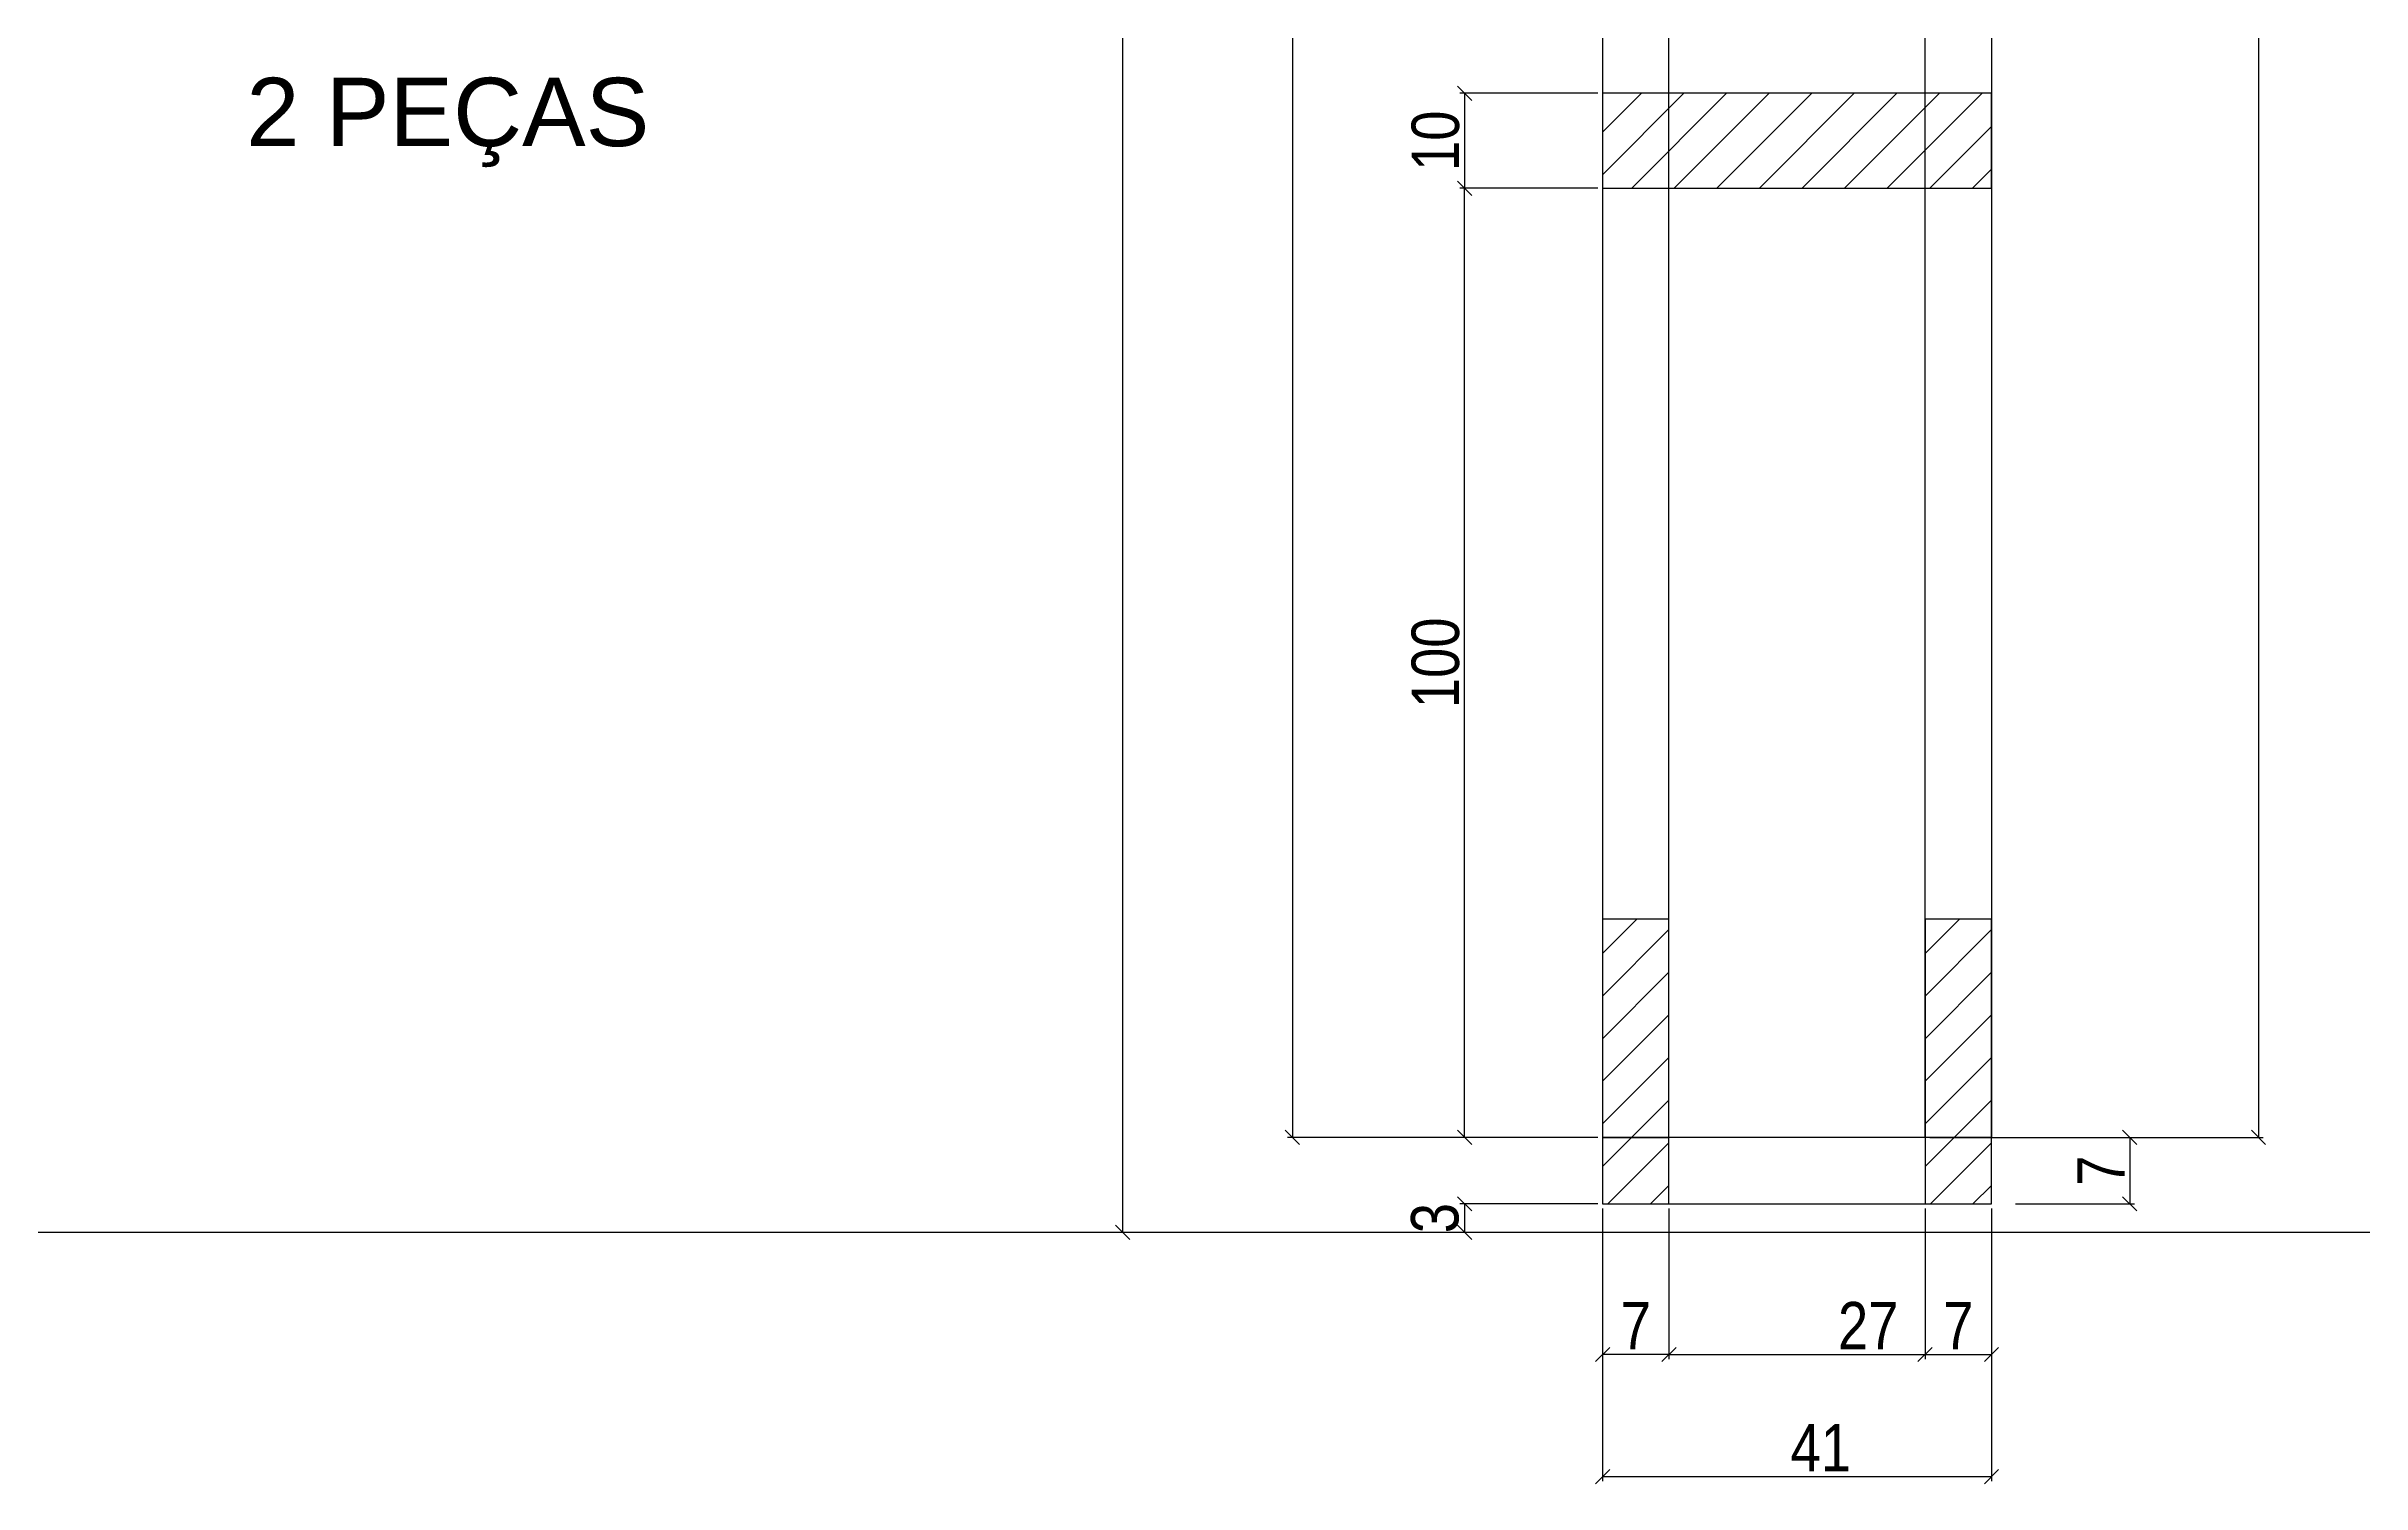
# Model space of a CAD drawing. Extents: x 15230 to 29563, y 3128 to 7338.
# Drawn here: x 17612.5 to 18100.7, y 4720.4 to 5023.3 of the extents above; entities that cross this region are included whole.
import ezdxf

# ---------------------------------------------------------------- set-up
doc = ezdxf.new("R2010")
doc.units = 0
for name, color, linetype in [('COTA', 241, 'Continuous'), ('TIRAS REESCORAMENTO', 252, 'Continuous'), ('VIGAS', 3, 'Continuous')]:
    doc.layers.add(name, color=color, linetype=linetype)
doc.styles.add('COTA TECNICA 2X', font='techl___.ttf', dxfattribs={"height": 10})
doc.styles.add('R80-50', font='arial.ttf', dxfattribs={"height": 10})
doc.dimstyles.new('SECAO', dxfattribs={"dimscale": 0.333333, "dimtxt": 5, "dimasz": 9, "dimexe": 3, "dimexo": 3, "dimgap": 3, "dimtad": 1, "dimdec": 1, "dimlfac": 0.5, "dimzin": 12, "dimdsep": 46, "dimtxsty": 'COTA TECNICA 2X', "dimblk1": 'OBLIQUE', "dimblk2": 'OBLIQUE', "dimsah": 1, "dimcen": 0.9, "dimclrd": 4, "dimclre": 4, "dimclrt": 240, "dimadec": 1, "dimazin": 3, "dimtfac": 1, "dimtdec": 1, "dimtmove": 0, "dimatfit": 3, "dimfxl": 1, "dimtolj": 1, "dimtzin": 12, "dimarcsym": 0})

# ---------------------------------------------------------------- blocks, each defined once
blk = doc.blocks.new('_Oblique')
at = {"color": 0, "linetype": 'ByBlock', "lineweight": -2}
blk.add_line((-0.5, -0.5), (0.5, 0.5), dxfattribs=at)
blk = doc.blocks.new('*D64')
at = {"layer": 'COTA', "color": 4, "lineweight": -2, "transparency": 16777216}
for p, q in [((17939.66, 5339.48), (17874.25, 5339.48)), ((17875.25, 5339.48), (17875.25, 4793.39)), ((17939.66, 4793.39), (17874.25, 4793.39))]:
    blk.add_line(p, q, dxfattribs=at)
at = {"layer": 'DEFPOINTS', "color": 0, "transparency": 16777216}
for p in [(17940.66, 5339.48), (17875.25, 4793.39), (17940.66, 4793.39)]:
    blk.add_point(p, dxfattribs=at)
at = {"layer": 'COTA', "color": 4, "lineweight": -2, "transparency": 16777216, "xscale": 3, "yscale": 3, "zscale": 3}
for p, rotation in [((17875.25, 5339.48), 90), ((17875.25, 4793.39), 270)]:
    blk.add_blockref('_Oblique', p, dxfattribs=dict(at, rotation=rotation))
at = {"layer": 'COTA', "color": 240, "transparency": 16777216, "insert": (17869.04, 5066.44), "char_height": 10, "attachment_point": 5, "rotation": 90, "style": 'COTA TECNICA 2X'}
blk.add_mtext('\\A1;273', dxfattribs=at)
blk = doc.blocks.new('*D65')
at = {"layer": 'COTA', "color": 4, "lineweight": -2, "transparency": 16777216}
for p, q in [((17940.66, 4778.39), (17940.66, 4720.93)), ((18022.66, 4778.39), (18022.66, 4720.93)), ((17940.66, 4721.93), (18022.66, 4721.93))]:
    blk.add_line(p, q, dxfattribs=at)
at = {"layer": 'DEFPOINTS', "color": 0, "transparency": 16777216}
for p in [(17940.66, 4779.39), (18022.66, 4779.39), (18022.66, 4721.93)]:
    blk.add_point(p, dxfattribs=at)
at = {"layer": 'COTA', "color": 4, "lineweight": -2, "transparency": 16777216, "xscale": 3, "yscale": 3, "zscale": 3, "rotation": 180}
blk.add_blockref('_Oblique', (17940.66, 4721.93), dxfattribs=at)
at = {"layer": 'COTA', "color": 4, "lineweight": -2, "transparency": 16777216, "xscale": 3, "yscale": 3, "zscale": 3}
blk.add_blockref('_Oblique', (18022.66, 4721.93), dxfattribs=at)
at = {"layer": 'COTA', "color": 240, "transparency": 16777216, "insert": (17986.66, 4728.01), "char_height": 10, "attachment_point": 5, "style": 'COTA TECNICA 2X'}
blk.add_mtext('\\A1;41', dxfattribs=at)
blk = doc.blocks.new('*D66')
at = {"layer": 'COTA', "color": 4, "lineweight": -2, "transparency": 16777216}
for p, q in [((17954.66, 4778.39), (17954.66, 4746.65)), ((18008.66, 4778.39), (18008.66, 4746.65)), ((17954.66, 4747.65), (18008.66, 4747.65))]:
    blk.add_line(p, q, dxfattribs=at)
at = {"layer": 'DEFPOINTS', "color": 0, "transparency": 16777216}
for p in [(17954.66, 4779.39), (18008.66, 4779.39), (18008.66, 4747.65)]:
    blk.add_point(p, dxfattribs=at)
at = {"layer": 'COTA', "color": 4, "lineweight": -2, "transparency": 16777216, "xscale": 3, "yscale": 3, "zscale": 3, "rotation": 180}
blk.add_blockref('_Oblique', (17954.66, 4747.65), dxfattribs=at)
at = {"layer": 'COTA', "color": 4, "lineweight": -2, "transparency": 16777216, "xscale": 3, "yscale": 3, "zscale": 3}
blk.add_blockref('_Oblique', (18008.66, 4747.65), dxfattribs=at)
at = {"layer": 'COTA', "color": 240, "transparency": 16777216, "insert": (17996.66, 4753.72), "char_height": 10, "attachment_point": 5, "style": 'COTA TECNICA 2X'}
blk.add_mtext('\\A1;27', dxfattribs=at)
blk = doc.blocks.new('*D67')
at = {"layer": 'COTA', "color": 4, "lineweight": -2, "transparency": 16777216}
blk.add_line((18008.66, 4747.65), (18022.66, 4747.65), dxfattribs=at)
at = {"layer": 'DEFPOINTS', "color": 0, "transparency": 16777216}
for p in [(18008.66, 4747.65), (18022.66, 4747.65), (18022.66, 4747.65)]:
    blk.add_point(p, dxfattribs=at)
at = {"layer": 'COTA', "color": 4, "lineweight": -2, "transparency": 16777216, "xscale": 3, "yscale": 3, "zscale": 3, "rotation": 180}
blk.add_blockref('_Oblique', (18008.66, 4747.65), dxfattribs=at)
at = {"layer": 'COTA', "color": 4, "lineweight": -2, "transparency": 16777216, "xscale": 3, "yscale": 3, "zscale": 3}
blk.add_blockref('_Oblique', (18022.66, 4747.65), dxfattribs=at)
at = {"layer": 'COTA', "color": 240, "transparency": 16777216, "insert": (18015.66, 4753.72), "char_height": 10, "attachment_point": 5, "style": 'COTA TECNICA 2X'}
blk.add_mtext('\\A1;7', dxfattribs=at)
blk = doc.blocks.new('*D68')
at = {"layer": 'COTA', "color": 4, "lineweight": -2, "transparency": 16777216}
blk.add_line((17954.66, 4747.65), (17940.66, 4747.65), dxfattribs=at)
at = {"layer": 'DEFPOINTS', "color": 0, "transparency": 16777216}
for p in [(17940.66, 4747.65), (17940.66, 4747.65), (17954.66, 4747.65)]:
    blk.add_point(p, dxfattribs=at)
at = {"layer": 'COTA', "color": 4, "lineweight": -2, "transparency": 16777216, "xscale": 3, "yscale": 3, "zscale": 3, "rotation": 180}
blk.add_blockref('_Oblique', (17940.66, 4747.65), dxfattribs=at)
at = {"layer": 'COTA', "color": 4, "lineweight": -2, "transparency": 16777216, "xscale": 3, "yscale": 3, "zscale": 3}
blk.add_blockref('_Oblique', (17954.66, 4747.65), dxfattribs=at)
at = {"layer": 'COTA', "color": 240, "transparency": 16777216, "insert": (17947.66, 4753.72), "char_height": 10, "attachment_point": 5, "style": 'COTA TECNICA 2X'}
blk.add_mtext('\\A1;7', dxfattribs=at)
blk = doc.blocks.new('*D69')
at = {"layer": 'COTA', "color": 4, "lineweight": -2, "transparency": 16777216}
for p, q in [((17939.66, 5013.41), (17910.56, 5013.41)), ((17911.56, 5013.41), (17911.56, 4993.41)), ((17939.66, 4993.41), (17910.56, 4993.41))]:
    blk.add_line(p, q, dxfattribs=at)
at = {"layer": 'DEFPOINTS', "color": 0, "transparency": 16777216}
for p in [(17940.66, 5013.41), (17911.56, 4993.41), (17940.66, 4993.41)]:
    blk.add_point(p, dxfattribs=at)
at = {"layer": 'COTA', "color": 4, "lineweight": -2, "transparency": 16777216, "xscale": 3, "yscale": 3, "zscale": 3}
for p, rotation in [((17911.56, 5013.41), 90), ((17911.56, 4993.41), 270)]:
    blk.add_blockref('_Oblique', p, dxfattribs=dict(at, rotation=rotation))
at = {"layer": 'COTA', "color": 240, "transparency": 16777216, "insert": (17905.46, 5003.41), "char_height": 10, "attachment_point": 5, "rotation": 90, "style": 'COTA TECNICA 2X'}
blk.add_mtext('\\A1;10', dxfattribs=at)
blk = doc.blocks.new('*D72')
at = {"layer": 'COTA', "color": 4, "lineweight": -2, "transparency": 16777216}
for p, q in [((17953.66, 5345.48), (17838.46, 5345.48)), ((17839.46, 5345.48), (17839.46, 4773.39)), ((17939.66, 4773.39), (17838.46, 4773.39))]:
    blk.add_line(p, q, dxfattribs=at)
at = {"layer": 'DEFPOINTS', "color": 0, "transparency": 16777216}
for p in [(17954.66, 5345.48), (17839.46, 4773.39), (17940.66, 4773.39)]:
    blk.add_point(p, dxfattribs=at)
at = {"layer": 'COTA', "color": 4, "lineweight": -2, "transparency": 16777216, "xscale": 3, "yscale": 3, "zscale": 3}
for p, rotation in [((17839.46, 5345.48), 90), ((17839.46, 4773.39), 270)]:
    blk.add_blockref('_Oblique', p, dxfattribs=dict(at, rotation=rotation))
at = {"layer": 'COTA', "color": 240, "transparency": 16777216, "insert": (17833.34, 5059.44), "char_height": 10, "attachment_point": 5, "rotation": 90, "style": 'COTA TECNICA 2X'}
blk.add_mtext('\\A1;286', dxfattribs=at)
blk = doc.blocks.new('*D73')
at = {"layer": 'COTA', "color": 4, "lineweight": -2, "transparency": 16777216}
for p, q in [((17939.66, 4779.39), (17910.56, 4779.39)), ((17911.56, 4779.39), (17911.56, 4773.39)), ((17939.66, 4773.39), (17910.56, 4773.39))]:
    blk.add_line(p, q, dxfattribs=at)
at = {"layer": 'DEFPOINTS', "color": 0, "transparency": 16777216}
for p in [(17940.66, 4779.39), (17911.56, 4773.39), (17940.66, 4773.39)]:
    blk.add_point(p, dxfattribs=at)
at = {"layer": 'COTA', "color": 4, "lineweight": -2, "transparency": 16777216, "xscale": 3, "yscale": 3, "zscale": 3}
for p, rotation in [((17911.56, 4779.39), 90), ((17911.56, 4773.39), 270)]:
    blk.add_blockref('_Oblique', p, dxfattribs=dict(at, rotation=rotation))
at = {"layer": 'COTA', "color": 240, "transparency": 16777216, "insert": (17905.34, 4776.39), "char_height": 10, "attachment_point": 5, "rotation": 90, "style": 'COTA TECNICA 2X'}
blk.add_mtext('\\A1;3', dxfattribs=at)
blk = doc.blocks.new('*D76')
at = {"layer": 'COTA', "color": 4, "lineweight": -2, "transparency": 16777216}
for p, q in [((17939.66, 4993.41), (17910.56, 4993.41)), ((17911.56, 4793.39), (17911.56, 4993.41)), ((17938.66, 4793.39), (17910.56, 4793.39))]:
    blk.add_line(p, q, dxfattribs=at)
at = {"layer": 'DEFPOINTS', "color": 0, "transparency": 16777216}
for p in [(17911.56, 4993.41), (17940.66, 4993.41), (17939.66, 4793.39)]:
    blk.add_point(p, dxfattribs=at)
at = {"layer": 'COTA', "color": 4, "lineweight": -2, "transparency": 16777216, "xscale": 3, "yscale": 3, "zscale": 3}
for p, rotation in [((17911.56, 4993.41), 90), ((17911.56, 4793.39), 270)]:
    blk.add_blockref('_Oblique', p, dxfattribs=dict(at, rotation=rotation))
at = {"layer": 'COTA', "color": 240, "transparency": 16777216, "insert": (17905.46, 4893.4), "char_height": 10, "attachment_point": 5, "rotation": 90, "style": 'COTA TECNICA 2X'}
blk.add_mtext('\\A1;100', dxfattribs=at)
blk = doc.blocks.new('*D78')
at = {"layer": 'COTA', "color": 4, "lineweight": -2, "transparency": 16777216}
for p, q in [((18024.66, 5311.36), (18079.96, 5311.36)), ((18078.96, 5311.36), (18078.96, 4793.39)), ((18024.66, 4793.39), (18079.96, 4793.39))]:
    blk.add_line(p, q, dxfattribs=at)
at = {"layer": 'DEFPOINTS', "color": 0, "transparency": 16777216}
for p in [(18023.66, 5311.36), (18023.66, 4793.39), (18078.96, 4793.39)]:
    blk.add_point(p, dxfattribs=at)
at = {"layer": 'COTA', "color": 4, "lineweight": -2, "transparency": 16777216, "xscale": 3, "yscale": 3, "zscale": 3}
for p, rotation in [((18078.96, 5311.36), 90), ((18078.96, 4793.39), 270)]:
    blk.add_blockref('_Oblique', p, dxfattribs=dict(at, rotation=rotation))
at = {"layer": 'COTA', "color": 240, "transparency": 16777216, "insert": (18072.82, 5052.37), "char_height": 10, "attachment_point": 5, "rotation": 90, "style": 'COTA TECNICA 2X'}
blk.add_mtext('\\A1;259', dxfattribs=at)
blk = doc.blocks.new('*D79')
at = {"layer": 'COTA', "color": 4, "lineweight": -2, "transparency": 16777216}
for p, q in [((18009.66, 4793.39), (18052.81, 4793.39)), ((18051.81, 4793.39), (18051.81, 4779.39)), ((18027.72, 4779.39), (18052.81, 4779.39))]:
    blk.add_line(p, q, dxfattribs=at)
at = {"layer": 'DEFPOINTS', "color": 0, "transparency": 16777216}
for p in [(18008.66, 4793.39), (18026.72, 4779.39), (18051.81, 4779.39)]:
    blk.add_point(p, dxfattribs=at)
at = {"layer": 'COTA', "color": 4, "lineweight": -2, "transparency": 16777216, "xscale": 3, "yscale": 3, "zscale": 3}
for p, rotation in [((18051.81, 4793.39), 90), ((18051.81, 4779.39), 270)]:
    blk.add_blockref('_Oblique', p, dxfattribs=dict(at, rotation=rotation))
at = {"layer": 'COTA', "color": 240, "transparency": 16777216, "insert": (18045.74, 4786.39), "char_height": 10, "attachment_point": 5, "rotation": 90, "style": 'COTA TECNICA 2X'}
blk.add_mtext('\\A1;7', dxfattribs=at)

msp = doc.modelspace()

# ---------------------------------------------------------------- hatches: boundary and pattern name
at = {"layer": 'COTA'}
h = msp.add_hatch(dxfattribs=at)
h.set_pattern_fill('ANSI31', color=256, scale=2, style=0)
h.set_pattern_definition([(45, (-5641.19, -193107.891), (-4.49012806, 4.49012806), [])])
h.paths.add_polyline_path([(18022.66, 4993.41), (18022.66, 5013.41), (17940.66, 5013.41), (17940.66, 4993.41)])
h = msp.add_hatch(dxfattribs=at)
h.set_pattern_fill('ANSI31', color=256, scale=2, style=0)
h.set_pattern_definition([(45, (-1903.5565, -1029.802), (-4.490128, 4.490128), [])])
h.paths.add_polyline_path([(17940.66, 4779.39), (17954.66, 4779.39), (17954.66, 4839.39), (17940.66, 4839.39)])
h = msp.add_hatch(dxfattribs=at)
h.set_pattern_fill('ANSI31', color=256, scale=2, style=0)
h.set_pattern_definition([(45, (-1835.5565, -1029.802), (-4.490128, 4.490128), [])])
h.paths.add_polyline_path([(18008.66, 4779.39), (18022.66, 4779.39), (18022.66, 4839.39), (18008.66, 4839.39)])

# ---------------------------------------------------------------- linework, layer by layer
at = {"linetype": 'Continuous'}
for points in [[(17940.66, 4793.39), (17954.66, 4793.39), (17954.66, 5339.48), (17940.66, 5339.48)], [(17940.66, 4779.39), (17954.66, 4779.39), (17954.66, 4839.39), (17940.66, 4839.39)], [(18008.66, 4779.39), (18022.66, 4779.39), (18022.66, 4839.39), (18008.66, 4839.39)]]:
    msp.add_lwpolyline(points, close=True, dxfattribs=at)
for points in [[(18008.66, 5194.43), (18008.66, 5311.36), (18022.66, 5311.36), (18022.66, 4793.39), (18008.66, 4793.39), (18008.66, 5194.43)], [(17940.66, 4993.41), (18022.66, 4993.41), (18022.66, 5013.41), (17940.66, 5013.41), (17940.66, 4993.41)], [(17962.66, 4779.39), (18022.66, 4779.39), (18022.66, 4793.39), (17940.66, 4793.39), (17940.66, 4779.39), (17962.66, 4779.39)]]:
    msp.add_lwpolyline(points, dxfattribs=at)
at = {"layer": 'TIRAS REESCORAMENTO', "linetype": 'ByBlock'}
msp.add_line((18208.99, 4773.39), (17584.71, 4773.39), dxfattribs=at)

# ---------------------------------------------------------------- texts
at = {"layer": 'VIGAS', "color": 7, "insert": (17654.7, 5016.68), "char_height": 14.4, "attachment_point": 1, "style": 'R80-50'}
msp.add_mtext_dynamic_manual_height_columns('2 PEÇAS', width=162.221, gutter_width=50, heights=[0], dxfattribs=at)

# ---------------------------------------------------------------- dimensions: what is measured, and where the dimension line sits
at = {"layer": 'COTA', "color": 3}
for base, p1, p2, picture, middle in [((17839.46, 4773.39), (17954.66, 5345.48), (17940.66, 4773.39), '*D72', (17833.34, 5059.44)), ((17875.25, 4793.39), (17940.66, 5339.48), (17940.66, 4793.39), '*D64', (17869.04, 5066.44)), ((18078.96, 4793.39), (18023.66, 5311.36), (18023.66, 4793.39), '*D78', (18072.82, 5052.37)), ((17911.56, 4993.41), (17940.66, 5013.41), (17940.66, 4993.41), '*D69', (17905.46, 5003.41)), ((17911.56, 4993.41), (17939.66, 4793.39), (17940.66, 4993.41), '*D76', (17905.46, 4893.4)), ((18051.81, 4779.39), (18008.66, 4793.39), (18026.72, 4779.39), '*D79', (18045.74, 4786.39))]:
    dim = msp.add_linear_dim(base=base, p1=p1, p2=p2, angle=90, dimstyle='SECAO', dxfattribs=at)
    dim.commit()
    dim.dimension.update_dxf_attribs({"geometry": picture, "text_midpoint": middle})
dim = msp.add_linear_dim(base=(17911.56, 4773.39), p1=(17940.66, 4779.39), p2=(17940.66, 4773.39), angle=90, dimstyle='SECAO', dxfattribs=at)
dim.commit()
dim.dimension.update_dxf_attribs({"geometry": '*D73', "text_midpoint": (17911.56, 4776.39), "dimtype": 160})
for base, p1, p2, picture, middle in [((18022.66, 4721.93), (17940.66, 4779.39), (18022.66, 4779.39), '*D65', (17986.66, 4721.93)), ((18008.66, 4747.65), (17954.66, 4779.39), (18008.66, 4779.39), '*D66', (17996.66, 4747.65)), ((18022.66, 4747.65), (18008.66, 4747.65), (18022.66, 4747.65), '*D67', (18015.66, 4747.65))]:
    dim = msp.add_linear_dim(base=base, p1=p1, p2=p2, dimstyle='SECAO', dxfattribs=at)
    dim.commit()
    dim.dimension.update_dxf_attribs({"geometry": picture, "text_midpoint": middle, "dimtype": 160})
dim = msp.add_linear_dim(base=(17940.66, 4747.65), p1=(17954.66, 4747.65), p2=(17940.66, 4747.65), dimstyle='SECAO', dxfattribs=at)
dim.commit()
dim.dimension.update_dxf_attribs({"geometry": '*D68', "text_midpoint": (17947.66, 4753.72)})

doc.saveas('drawing.dxf')
